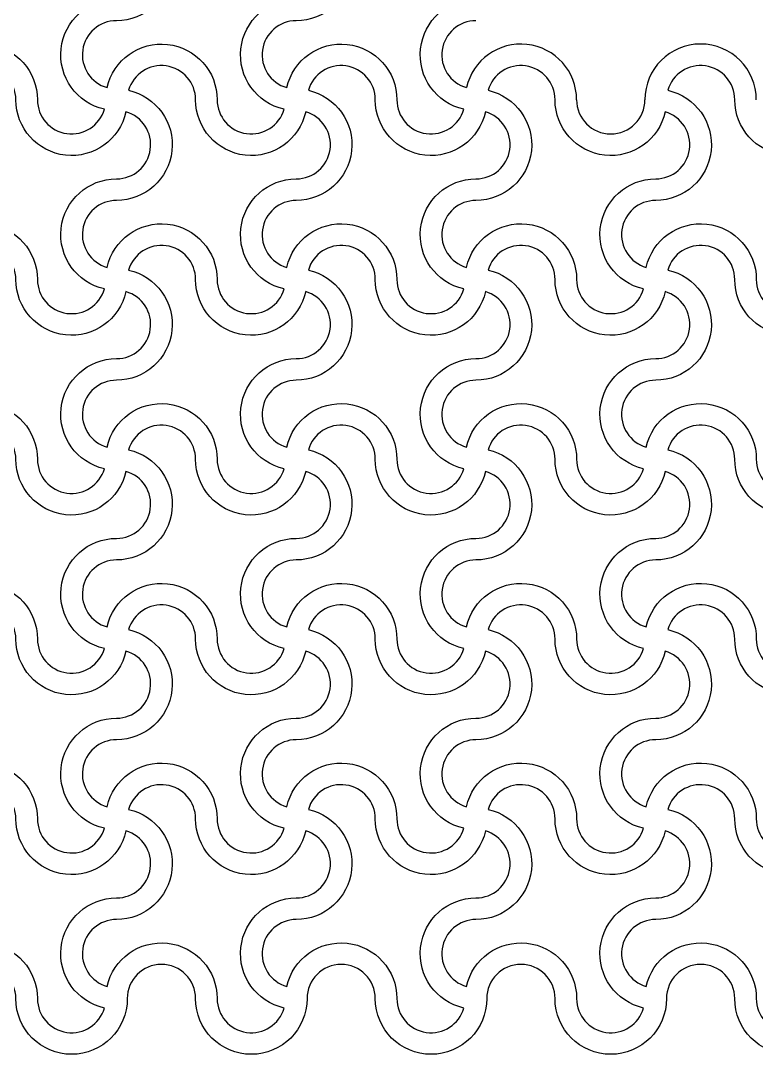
# Model space of a CAD drawing. Header units: millimetres. Extents: x 24 to 345, y 12 to 201.
# Drawn here: x 64.582 to 66.219, y 22.17 to 24.47 of the extents above; entities that cross this region are included whole.
import ezdxf

# ---------------------------------------------------------------- set-up
doc = ezdxf.new("R2010")
doc.units = ezdxf.units.MM
doc.header["$MEASUREMENT"] = 0
doc.layers.add('5th metal (rf+ground)', color=240, linetype='Continuous')

msp = doc.modelspace()

# ---------------------------------------------------------------- linework, layer by layer
at = {"layer": '5th metal (rf+ground)'}
for points in [[(64.5713, 24.69421, 0.8687853), (64.42227, 24.71524, -0.8959788), (64.3953, 24.47021, 0.8687853), (64.37427, 24.32118, -0.8959788), (64.6193, 24.29421, 0.8687853), (64.76833, 24.27318, -0.8959788), (64.7953, 24.51821, 0.8687853), (64.81633, 24.66724, -0.8959788)], [(64.5713, 24.69421, 0.8687853), (64.42227, 24.71524, -0.8959788), (64.3953, 24.47021, 0.8687853), (64.37427, 24.32118, -0.8959788), (64.6193, 24.29421, 0.8687853), (64.76833, 24.27318, -0.8959788), (64.7953, 24.51821, 0.8687853), (64.81633, 24.66724, -0.8959788)], [(64.5713, 24.69421, 0.8687853), (64.42227, 24.71524, -0.8959788), (64.3953, 24.47021, 0.8687853), (64.37427, 24.32118, -0.8959788), (64.6193, 24.29421, 0.8687853), (64.76833, 24.27318, -0.8959788), (64.7953, 24.51821, 0.8687853), (64.81633, 24.66724, -0.8959788)], [(64.5713, 24.69421, 0.8687853), (64.42227, 24.71524, -0.8959788), (64.3953, 24.47021, 0.8687853), (64.37427, 24.32118, -0.8959788), (64.6193, 24.29421, 0.8687853), (64.76833, 24.27318, -0.8959788), (64.7953, 24.51821, 0.8687853), (64.81633, 24.66724, -0.8959788)], [(64.9713, 24.69421, 0.8687853), (64.82227, 24.71524, -0.8959788), (64.7953, 24.47021, 0.8687853), (64.77427, 24.32118, -0.8959788), (65.0193, 24.29421, 0.8687853), (65.16833, 24.27318, -0.8959788), (65.1953, 24.51821, 0.8687853), (65.21633, 24.66724, -0.8959788)], [(64.9713, 24.69421, 0.8687853), (64.82227, 24.71524, -0.8959788), (64.7953, 24.47021, 0.8687853), (64.77427, 24.32118, -0.8959788), (65.0193, 24.29421, 0.8687853), (65.16833, 24.27318, -0.8959788), (65.1953, 24.51821, 0.8687853), (65.21633, 24.66724, -0.8959788)], [(64.9713, 24.69421, 0.8687853), (64.82227, 24.71524, -0.8959788), (64.7953, 24.47021, 0.8687853), (64.77427, 24.32118, -0.8959788), (65.0193, 24.29421, 0.8687853), (65.16833, 24.27318, -0.8959788), (65.1953, 24.51821, 0.8687853), (65.21633, 24.66724, -0.8959788)], [(64.9713, 24.69421, 0.8687853), (64.82227, 24.71524, -0.8959788), (64.7953, 24.47021, 0.8687853), (64.77427, 24.32118, -0.8959788), (65.0193, 24.29421, 0.8687853), (65.16833, 24.27318, -0.8959788), (65.1953, 24.51821, 0.8687853), (65.21633, 24.66724, -0.8959788)], [(65.3713, 24.69421, 0.8687853), (65.22227, 24.71524, -0.8959788), (65.1953, 24.47021, 0.8687853), (65.17427, 24.32118, -0.8959788), (65.4193, 24.29421, 0.8687853), (65.56833, 24.27318, -0.8959788), (65.5953, 24.51821, 0.8687853), (65.61633, 24.66724, -0.8959788)], [(65.3713, 24.69421, 0.8687853), (65.22227, 24.71524, -0.8959788), (65.1953, 24.47021, 0.8687853), (65.17427, 24.32118, -0.8959788), (65.4193, 24.29421, 0.8687853), (65.56833, 24.27318, -0.8959788), (65.5953, 24.51821, 0.8687853), (65.61633, 24.66724, -0.8959788)], [(65.3713, 24.69421, 0.8687853), (65.22227, 24.71524, -0.8959788), (65.1953, 24.47021, 0.8687853), (65.17427, 24.32118, -0.8959788), (65.4193, 24.29421, 0.8687853), (65.56833, 24.27318, -0.8959788), (65.5953, 24.51821, 0.8687853), (65.61633, 24.66724, -0.8959788)], [(65.3713, 24.69421, 0.8687853), (65.22227, 24.71524, -0.8959788), (65.1953, 24.47021, 0.8687853), (65.17427, 24.32118, -0.8959788), (65.4193, 24.29421, 0.8687853), (65.56833, 24.27318, -0.8959788), (65.5953, 24.51821, 0.8687853), (65.61633, 24.66724, -0.8959788)], [(64.5713, 24.29421, 0.8687853), (64.42227, 24.31524, -0.8959788), (64.3953, 24.07021, 0.8687853), (64.37427, 23.92118, -0.8959788), (64.6193, 23.89421, 0.8687853), (64.76833, 23.87318, -0.8959788), (64.7953, 24.11821, 0.8687853), (64.81633, 24.26724, -0.8959788)], [(64.5713, 24.29421, 0.8687853), (64.42227, 24.31524, -0.8959788), (64.3953, 24.07021, 0.8687853), (64.37427, 23.92118, -0.8959788), (64.6193, 23.89421, 0.8687853), (64.76833, 23.87318, -0.8959788), (64.7953, 24.11821, 0.8687853), (64.81633, 24.26724, -0.8959788)], [(64.5713, 24.29421, 0.8687853), (64.42227, 24.31524, -0.8959788), (64.3953, 24.07021, 0.8687853), (64.37427, 23.92118, -0.8959788), (64.6193, 23.89421, 0.8687853), (64.76833, 23.87318, -0.8959788), (64.7953, 24.11821, 0.8687853), (64.81633, 24.26724, -0.8959788)], [(64.5713, 24.29421, 0.8687853), (64.42227, 24.31524, -0.8959788), (64.3953, 24.07021, 0.8687853), (64.37427, 23.92118, -0.8959788), (64.6193, 23.89421, 0.8687853), (64.76833, 23.87318, -0.8959788), (64.7953, 24.11821, 0.8687853), (64.81633, 24.26724, -0.8959788)], [(64.9713, 24.29421, 0.8687853), (64.82227, 24.31524, -0.8959788), (64.7953, 24.07021, 0.8687853), (64.77427, 23.92118, -0.8959788), (65.0193, 23.89421, 0.8687853), (65.16833, 23.87318, -0.8959788), (65.1953, 24.11821, 0.8687853), (65.21633, 24.26724, -0.8959788)], [(64.9713, 24.29421, 0.8687853), (64.82227, 24.31524, -0.8959788), (64.7953, 24.07021, 0.8687853), (64.77427, 23.92118, -0.8959788), (65.0193, 23.89421, 0.8687853), (65.16833, 23.87318, -0.8959788), (65.1953, 24.11821, 0.8687853), (65.21633, 24.26724, -0.8959788)], [(64.9713, 24.29421, 0.8687853), (64.82227, 24.31524, -0.8959788), (64.7953, 24.07021, 0.8687853), (64.77427, 23.92118, -0.8959788), (65.0193, 23.89421, 0.8687853), (65.16833, 23.87318, -0.8959788), (65.1953, 24.11821, 0.8687853), (65.21633, 24.26724, -0.8959788)], [(64.9713, 24.29421, 0.8687853), (64.82227, 24.31524, -0.8959788), (64.7953, 24.07021, 0.8687853), (64.77427, 23.92118, -0.8959788), (65.0193, 23.89421, 0.8687853), (65.16833, 23.87318, -0.8959788), (65.1953, 24.11821, 0.8687853), (65.21633, 24.26724, -0.8959788)], [(65.3713, 24.29421, 0.8687853), (65.22227, 24.31524, -0.8959788), (65.1953, 24.07021, 0.8687853), (65.17427, 23.92118, -0.8959788), (65.4193, 23.89421, 0.8687853), (65.56833, 23.87318, -0.8959788), (65.5953, 24.11821, 0.8687853), (65.61633, 24.26724, -0.8959788)], [(65.3713, 24.29421, 0.8687853), (65.22227, 24.31524, -0.8959788), (65.1953, 24.07021, 0.8687853), (65.17427, 23.92118, -0.8959788), (65.4193, 23.89421, 0.8687853), (65.56833, 23.87318, -0.8959788), (65.5953, 24.11821, 0.8687853), (65.61633, 24.26724, -0.8959788)], [(65.3713, 24.29421, 0.8687853), (65.22227, 24.31524, -0.8959788), (65.1953, 24.07021, 0.8687853), (65.17427, 23.92118, -0.8959788), (65.4193, 23.89421, 0.8687853), (65.56833, 23.87318, -0.8959788), (65.5953, 24.11821, 0.8687853), (65.61633, 24.26724, -0.8959788)], [(65.3713, 24.29421, 0.8687853), (65.22227, 24.31524, -0.8959788), (65.1953, 24.07021, 0.8687853), (65.17427, 23.92118, -0.8959788), (65.4193, 23.89421, 0.8687853), (65.56833, 23.87318, -0.8959788), (65.5953, 24.11821, 0.8687853), (65.61633, 24.26724, -0.8959788)], [(65.7713, 24.29421, 0.8687853), (65.62227, 24.31524, -0.8959788), (65.5953, 24.07021, 0.8687853), (65.57427, 23.92118, -0.8959788), (65.8193, 23.89421, 0.8687853), (65.96833, 23.87318, -0.8959788), (65.9953, 24.11821, 0.8687853), (66.01633, 24.26724, -0.8959788)], [(65.7713, 24.29421, 0.8687853), (65.62227, 24.31524, -0.8959788), (65.5953, 24.07021, 0.8687853), (65.57427, 23.92118, -0.8959788), (65.8193, 23.89421, 0.8687853), (65.96833, 23.87318, -0.8959788), (65.9953, 24.11821, 0.8687853), (66.01633, 24.26724, -0.8959788)], [(65.7713, 24.29421, 0.8687853), (65.62227, 24.31524, -0.8959788), (65.5953, 24.07021, 0.8687853), (65.57427, 23.92118, -0.8959788), (65.8193, 23.89421, 0.8687853), (65.96833, 23.87318, -0.8959788), (65.9953, 24.11821, 0.8687853), (66.01633, 24.26724, -0.8959788)], [(65.7713, 24.29421, 0.8687853), (65.62227, 24.31524, -0.8959788), (65.5953, 24.07021, 0.8687853), (65.57427, 23.92118, -0.8959788), (65.8193, 23.89421, 0.8687853), (65.96833, 23.87318, -0.8959788), (65.9953, 24.11821, 0.8687853), (66.01633, 24.26724, -0.8959788)], [(66.1713, 24.29421, 0.8687853), (66.02227, 24.31524, -0.8959788), (65.9953, 24.07021, 0.8687853), (65.97427, 23.92118, -0.8959788), (66.2193, 23.89421, 0.8687853), (66.36833, 23.87318, -0.8959788), (66.3953, 24.11821, 0.8687853), (66.41633, 24.26724, -0.8959788)], [(66.1713, 24.29421, 0.8687853), (66.02227, 24.31524, -0.8959788), (65.9953, 24.07021, 0.8687853), (65.97427, 23.92118, -0.8959788), (66.2193, 23.89421, 0.8687853), (66.36833, 23.87318, -0.8959788), (66.3953, 24.11821, 0.8687853), (66.41633, 24.26724, -0.8959788)], [(66.1713, 24.29421, 0.8687853), (66.02227, 24.31524, -0.8959788), (65.9953, 24.07021, 0.8687853), (65.97427, 23.92118, -0.8959788), (66.2193, 23.89421, 0.8687853), (66.36833, 23.87318, -0.8959788), (66.3953, 24.11821, 0.8687853), (66.41633, 24.26724, -0.8959788)], [(66.1713, 24.29421, 0.8687853), (66.02227, 24.31524, -0.8959788), (65.9953, 24.07021, 0.8687853), (65.97427, 23.92118, -0.8959788), (66.2193, 23.89421, 0.8687853), (66.36833, 23.87318, -0.8959788), (66.3953, 24.11821, 0.8687853), (66.41633, 24.26724, -0.8959788)], [(64.5713, 23.89421, 0.8687853), (64.42227, 23.91524, -0.8959788), (64.3953, 23.67021, 0.8687853), (64.37427, 23.52118, -0.8959788), (64.6193, 23.49421, 0.8687853), (64.76833, 23.47318, -0.8959788), (64.7953, 23.71821, 0.8687853), (64.81633, 23.86724, -0.8959788)], [(64.5713, 23.89421, 0.8687853), (64.42227, 23.91524, -0.8959788), (64.3953, 23.67021, 0.8687853), (64.37427, 23.52118, -0.8959788), (64.6193, 23.49421, 0.8687853), (64.76833, 23.47318, -0.8959788), (64.7953, 23.71821, 0.8687853), (64.81633, 23.86724, -0.8959788)], [(64.5713, 23.89421, 0.8687853), (64.42227, 23.91524, -0.8959788), (64.3953, 23.67021, 0.8687853), (64.37427, 23.52118, -0.8959788), (64.6193, 23.49421, 0.8687853), (64.76833, 23.47318, -0.8959788), (64.7953, 23.71821, 0.8687853), (64.81633, 23.86724, -0.8959788)], [(64.5713, 23.89421, 0.8687853), (64.42227, 23.91524, -0.8959788), (64.3953, 23.67021, 0.8687853), (64.37427, 23.52118, -0.8959788), (64.6193, 23.49421, 0.8687853), (64.76833, 23.47318, -0.8959788), (64.7953, 23.71821, 0.8687853), (64.81633, 23.86724, -0.8959788)], [(64.9713, 23.89421, 0.8687853), (64.82227, 23.91524, -0.8959788), (64.7953, 23.67021, 0.8687853), (64.77427, 23.52118, -0.8959788), (65.0193, 23.49421, 0.8687853), (65.16833, 23.47318, -0.8959788), (65.1953, 23.71821, 0.8687853), (65.21633, 23.86724, -0.8959788)], [(64.9713, 23.89421, 0.8687853), (64.82227, 23.91524, -0.8959788), (64.7953, 23.67021, 0.8687853), (64.77427, 23.52118, -0.8959788), (65.0193, 23.49421, 0.8687853), (65.16833, 23.47318, -0.8959788), (65.1953, 23.71821, 0.8687853), (65.21633, 23.86724, -0.8959788)], [(64.9713, 23.89421, 0.8687853), (64.82227, 23.91524, -0.8959788), (64.7953, 23.67021, 0.8687853), (64.77427, 23.52118, -0.8959788), (65.0193, 23.49421, 0.8687853), (65.16833, 23.47318, -0.8959788), (65.1953, 23.71821, 0.8687853), (65.21633, 23.86724, -0.8959788)], [(64.9713, 23.89421, 0.8687853), (64.82227, 23.91524, -0.8959788), (64.7953, 23.67021, 0.8687853), (64.77427, 23.52118, -0.8959788), (65.0193, 23.49421, 0.8687853), (65.16833, 23.47318, -0.8959788), (65.1953, 23.71821, 0.8687853), (65.21633, 23.86724, -0.8959788)], [(65.3713, 23.89421, 0.8687853), (65.22227, 23.91524, -0.8959788), (65.1953, 23.67021, 0.8687853), (65.17427, 23.52118, -0.8959788), (65.4193, 23.49421, 0.8687853), (65.56833, 23.47318, -0.8959788), (65.5953, 23.71821, 0.8687853), (65.61633, 23.86724, -0.8959788)], [(65.3713, 23.89421, 0.8687853), (65.22227, 23.91524, -0.8959788), (65.1953, 23.67021, 0.8687853), (65.17427, 23.52118, -0.8959788), (65.4193, 23.49421, 0.8687853), (65.56833, 23.47318, -0.8959788), (65.5953, 23.71821, 0.8687853), (65.61633, 23.86724, -0.8959788)], [(65.3713, 23.89421, 0.8687853), (65.22227, 23.91524, -0.8959788), (65.1953, 23.67021, 0.8687853), (65.17427, 23.52118, -0.8959788), (65.4193, 23.49421, 0.8687853), (65.56833, 23.47318, -0.8959788), (65.5953, 23.71821, 0.8687853), (65.61633, 23.86724, -0.8959788)], [(65.3713, 23.89421, 0.8687853), (65.22227, 23.91524, -0.8959788), (65.1953, 23.67021, 0.8687853), (65.17427, 23.52118, -0.8959788), (65.4193, 23.49421, 0.8687853), (65.56833, 23.47318, -0.8959788), (65.5953, 23.71821, 0.8687853), (65.61633, 23.86724, -0.8959788)], [(65.7713, 23.89421, 0.8687853), (65.62227, 23.91524, -0.8959788), (65.5953, 23.67021, 0.8687853), (65.57427, 23.52118, -0.8959788), (65.8193, 23.49421, 0.8687853), (65.96833, 23.47318, -0.8959788), (65.9953, 23.71821, 0.8687853), (66.01633, 23.86724, -0.8959788)], [(65.7713, 23.89421, 0.8687853), (65.62227, 23.91524, -0.8959788), (65.5953, 23.67021, 0.8687853), (65.57427, 23.52118, -0.8959788), (65.8193, 23.49421, 0.8687853), (65.96833, 23.47318, -0.8959788), (65.9953, 23.71821, 0.8687853), (66.01633, 23.86724, -0.8959788)], [(65.7713, 23.89421, 0.8687853), (65.62227, 23.91524, -0.8959788), (65.5953, 23.67021, 0.8687853), (65.57427, 23.52118, -0.8959788), (65.8193, 23.49421, 0.8687853), (65.96833, 23.47318, -0.8959788), (65.9953, 23.71821, 0.8687853), (66.01633, 23.86724, -0.8959788)], [(65.7713, 23.89421, 0.8687853), (65.62227, 23.91524, -0.8959788), (65.5953, 23.67021, 0.8687853), (65.57427, 23.52118, -0.8959788), (65.8193, 23.49421, 0.8687853), (65.96833, 23.47318, -0.8959788), (65.9953, 23.71821, 0.8687853), (66.01633, 23.86724, -0.8959788)], [(66.1713, 23.89421, 0.8687853), (66.02227, 23.91524, -0.8959788), (65.9953, 23.67021, 0.8687853), (65.97427, 23.52118, -0.8959788), (66.2193, 23.49421, 0.8687853), (66.36833, 23.47318, -0.8959788), (66.3953, 23.71821, 0.8687853), (66.41633, 23.86724, -0.8959788)], [(66.1713, 23.89421, 0.8687853), (66.02227, 23.91524, -0.8959788), (65.9953, 23.67021, 0.8687853), (65.97427, 23.52118, -0.8959788), (66.2193, 23.49421, 0.8687853), (66.36833, 23.47318, -0.8959788), (66.3953, 23.71821, 0.8687853), (66.41633, 23.86724, -0.8959788)], [(66.1713, 23.89421, 0.8687853), (66.02227, 23.91524, -0.8959788), (65.9953, 23.67021, 0.8687853), (65.97427, 23.52118, -0.8959788), (66.2193, 23.49421, 0.8687853), (66.36833, 23.47318, -0.8959788), (66.3953, 23.71821, 0.8687853), (66.41633, 23.86724, -0.8959788)], [(66.1713, 23.89421, 0.8687853), (66.02227, 23.91524, -0.8959788), (65.9953, 23.67021, 0.8687853), (65.97427, 23.52118, -0.8959788), (66.2193, 23.49421, 0.8687853), (66.36833, 23.47318, -0.8959788), (66.3953, 23.71821, 0.8687853), (66.41633, 23.86724, -0.8959788)], [(64.5713, 23.49421, 0.8687853), (64.42227, 23.51524, -0.8959788), (64.3953, 23.27021, 0.8687853), (64.37427, 23.12118, -0.8959788), (64.6193, 23.09421, 0.8687853), (64.76833, 23.07318, -0.8959788), (64.7953, 23.31821, 0.8687853), (64.81633, 23.46724, -0.8959788)], [(64.5713, 23.49421, 0.8687853), (64.42227, 23.51524, -0.8959788), (64.3953, 23.27021, 0.8687853), (64.37427, 23.12118, -0.8959788), (64.6193, 23.09421, 0.8687853), (64.76833, 23.07318, -0.8959788), (64.7953, 23.31821, 0.8687853), (64.81633, 23.46724, -0.8959788)], [(64.5713, 23.49421, 0.8687853), (64.42227, 23.51524, -0.8959788), (64.3953, 23.27021, 0.8687853), (64.37427, 23.12118, -0.8959788), (64.6193, 23.09421, 0.8687853), (64.76833, 23.07318, -0.8959788), (64.7953, 23.31821, 0.8687853), (64.81633, 23.46724, -0.8959788)], [(64.5713, 23.49421, 0.8687853), (64.42227, 23.51524, -0.8959788), (64.3953, 23.27021, 0.8687853), (64.37427, 23.12118, -0.8959788), (64.6193, 23.09421, 0.8687853), (64.76833, 23.07318, -0.8959788), (64.7953, 23.31821, 0.8687853), (64.81633, 23.46724, -0.8959788)], [(64.9713, 23.49421, 0.8687853), (64.82227, 23.51524, -0.8959788), (64.7953, 23.27021, 0.8687853), (64.77427, 23.12118, -0.8959788), (65.0193, 23.09421, 0.8687853), (65.16833, 23.07318, -0.8959788), (65.1953, 23.31821, 0.8687853), (65.21633, 23.46724, -0.8959788)], [(64.9713, 23.49421, 0.8687853), (64.82227, 23.51524, -0.8959788), (64.7953, 23.27021, 0.8687853), (64.77427, 23.12118, -0.8959788), (65.0193, 23.09421, 0.8687853), (65.16833, 23.07318, -0.8959788), (65.1953, 23.31821, 0.8687853), (65.21633, 23.46724, -0.8959788)], [(64.9713, 23.49421, 0.8687853), (64.82227, 23.51524, -0.8959788), (64.7953, 23.27021, 0.8687853), (64.77427, 23.12118, -0.8959788), (65.0193, 23.09421, 0.8687853), (65.16833, 23.07318, -0.8959788), (65.1953, 23.31821, 0.8687853), (65.21633, 23.46724, -0.8959788)], [(64.9713, 23.49421, 0.8687853), (64.82227, 23.51524, -0.8959788), (64.7953, 23.27021, 0.8687853), (64.77427, 23.12118, -0.8959788), (65.0193, 23.09421, 0.8687853), (65.16833, 23.07318, -0.8959788), (65.1953, 23.31821, 0.8687853), (65.21633, 23.46724, -0.8959788)], [(65.3713, 23.49421, 0.8687853), (65.22227, 23.51524, -0.8959788), (65.1953, 23.27021, 0.8687853), (65.17427, 23.12118, -0.8959788), (65.4193, 23.09421, 0.8687853), (65.56833, 23.07318, -0.8959788), (65.5953, 23.31821, 0.8687853), (65.61633, 23.46724, -0.8959788)], [(65.3713, 23.49421, 0.8687853), (65.22227, 23.51524, -0.8959788), (65.1953, 23.27021, 0.8687853), (65.17427, 23.12118, -0.8959788), (65.4193, 23.09421, 0.8687853), (65.56833, 23.07318, -0.8959788), (65.5953, 23.31821, 0.8687853), (65.61633, 23.46724, -0.8959788)], [(65.3713, 23.49421, 0.8687853), (65.22227, 23.51524, -0.8959788), (65.1953, 23.27021, 0.8687853), (65.17427, 23.12118, -0.8959788), (65.4193, 23.09421, 0.8687853), (65.56833, 23.07318, -0.8959788), (65.5953, 23.31821, 0.8687853), (65.61633, 23.46724, -0.8959788)], [(65.3713, 23.49421, 0.8687853), (65.22227, 23.51524, -0.8959788), (65.1953, 23.27021, 0.8687853), (65.17427, 23.12118, -0.8959788), (65.4193, 23.09421, 0.8687853), (65.56833, 23.07318, -0.8959788), (65.5953, 23.31821, 0.8687853), (65.61633, 23.46724, -0.8959788)], [(65.7713, 23.49421, 0.8687853), (65.62227, 23.51524, -0.8959788), (65.5953, 23.27021, 0.8687853), (65.57427, 23.12118, -0.8959788), (65.8193, 23.09421, 0.8687853), (65.96833, 23.07318, -0.8959788), (65.9953, 23.31821, 0.8687853), (66.01633, 23.46724, -0.8959788)], [(65.7713, 23.49421, 0.8687853), (65.62227, 23.51524, -0.8959788), (65.5953, 23.27021, 0.8687853), (65.57427, 23.12118, -0.8959788), (65.8193, 23.09421, 0.8687853), (65.96833, 23.07318, -0.8959788), (65.9953, 23.31821, 0.8687853), (66.01633, 23.46724, -0.8959788)], [(65.7713, 23.49421, 0.8687853), (65.62227, 23.51524, -0.8959788), (65.5953, 23.27021, 0.8687853), (65.57427, 23.12118, -0.8959788), (65.8193, 23.09421, 0.8687853), (65.96833, 23.07318, -0.8959788), (65.9953, 23.31821, 0.8687853), (66.01633, 23.46724, -0.8959788)], [(65.7713, 23.49421, 0.8687853), (65.62227, 23.51524, -0.8959788), (65.5953, 23.27021, 0.8687853), (65.57427, 23.12118, -0.8959788), (65.8193, 23.09421, 0.8687853), (65.96833, 23.07318, -0.8959788), (65.9953, 23.31821, 0.8687853), (66.01633, 23.46724, -0.8959788)], [(66.1713, 23.49421, 0.8687853), (66.02227, 23.51524, -0.8959788), (65.9953, 23.27021, 0.8687853), (65.97427, 23.12118, -0.8959788), (66.2193, 23.09421, 0.8687853), (66.36833, 23.07318, -0.8959788), (66.3953, 23.31821, 0.8687853), (66.41633, 23.46724, -0.8959788)], [(66.1713, 23.49421, 0.8687853), (66.02227, 23.51524, -0.8959788), (65.9953, 23.27021, 0.8687853), (65.97427, 23.12118, -0.8959788), (66.2193, 23.09421, 0.8687853), (66.36833, 23.07318, -0.8959788), (66.3953, 23.31821, 0.8687853), (66.41633, 23.46724, -0.8959788)], [(66.1713, 23.49421, 0.8687853), (66.02227, 23.51524, -0.8959788), (65.9953, 23.27021, 0.8687853), (65.97427, 23.12118, -0.8959788), (66.2193, 23.09421, 0.8687853), (66.36833, 23.07318, -0.8959788), (66.3953, 23.31821, 0.8687853), (66.41633, 23.46724, -0.8959788)], [(66.1713, 23.49421, 0.8687853), (66.02227, 23.51524, -0.8959788), (65.9953, 23.27021, 0.8687853), (65.97427, 23.12118, -0.8959788), (66.2193, 23.09421, 0.8687853), (66.36833, 23.07318, -0.8959788), (66.3953, 23.31821, 0.8687853), (66.41633, 23.46724, -0.8959788)], [(64.5713, 23.09421, 0.8687853), (64.42227, 23.11524, -0.8959788), (64.3953, 22.87021, 0.8687853), (64.37427, 22.72118, -0.8959788), (64.6193, 22.69421, 0.8687853), (64.76833, 22.67318, -0.8959788), (64.7953, 22.91821, 0.8687853), (64.81633, 23.06724, -0.8959788)], [(64.5713, 23.09421, 0.8687853), (64.42227, 23.11524, -0.8959788), (64.3953, 22.87021, 0.8687853), (64.37427, 22.72118, -0.8959788), (64.6193, 22.69421, 0.8687853), (64.76833, 22.67318, -0.8959788), (64.7953, 22.91821, 0.8687853), (64.81633, 23.06724, -0.8959788)], [(64.5713, 23.09421, 0.8687853), (64.42227, 23.11524, -0.8959788), (64.3953, 22.87021, 0.8687853), (64.37427, 22.72118, -0.8959788), (64.6193, 22.69421, 0.8687853), (64.76833, 22.67318, -0.8959788), (64.7953, 22.91821, 0.8687853), (64.81633, 23.06724, -0.8959788)], [(64.5713, 23.09421, 0.8687853), (64.42227, 23.11524, -0.8959788), (64.3953, 22.87021, 0.8687853), (64.37427, 22.72118, -0.8959788), (64.6193, 22.69421, 0.8687853), (64.76833, 22.67318, -0.8959788), (64.7953, 22.91821, 0.8687853), (64.81633, 23.06724, -0.8959788)], [(64.9713, 23.09421, 0.8687853), (64.82227, 23.11524, -0.8959788), (64.7953, 22.87021, 0.8687853), (64.77427, 22.72118, -0.8959788), (65.0193, 22.69421, 0.8687853), (65.16833, 22.67318, -0.8959788), (65.1953, 22.91821, 0.8687853), (65.21633, 23.06724, -0.8959788)], [(64.9713, 23.09421, 0.8687853), (64.82227, 23.11524, -0.8959788), (64.7953, 22.87021, 0.8687853), (64.77427, 22.72118, -0.8959788), (65.0193, 22.69421, 0.8687853), (65.16833, 22.67318, -0.8959788), (65.1953, 22.91821, 0.8687853), (65.21633, 23.06724, -0.8959788)], [(64.9713, 23.09421, 0.8687853), (64.82227, 23.11524, -0.8959788), (64.7953, 22.87021, 0.8687853), (64.77427, 22.72118, -0.8959788), (65.0193, 22.69421, 0.8687853), (65.16833, 22.67318, -0.8959788), (65.1953, 22.91821, 0.8687853), (65.21633, 23.06724, -0.8959788)], [(64.9713, 23.09421, 0.8687853), (64.82227, 23.11524, -0.8959788), (64.7953, 22.87021, 0.8687853), (64.77427, 22.72118, -0.8959788), (65.0193, 22.69421, 0.8687853), (65.16833, 22.67318, -0.8959788), (65.1953, 22.91821, 0.8687853), (65.21633, 23.06724, -0.8959788)], [(65.3713, 23.09421, 0.8687853), (65.22227, 23.11524, -0.8959788), (65.1953, 22.87021, 0.8687853), (65.17427, 22.72118, -0.8959788), (65.4193, 22.69421, 0.8687853), (65.56833, 22.67318, -0.8959788), (65.5953, 22.91821, 0.8687853), (65.61633, 23.06724, -0.8959788)], [(65.3713, 23.09421, 0.8687853), (65.22227, 23.11524, -0.8959788), (65.1953, 22.87021, 0.8687853), (65.17427, 22.72118, -0.8959788), (65.4193, 22.69421, 0.8687853), (65.56833, 22.67318, -0.8959788), (65.5953, 22.91821, 0.8687853), (65.61633, 23.06724, -0.8959788)], [(65.3713, 23.09421, 0.8687853), (65.22227, 23.11524, -0.8959788), (65.1953, 22.87021, 0.8687853), (65.17427, 22.72118, -0.8959788), (65.4193, 22.69421, 0.8687853), (65.56833, 22.67318, -0.8959788), (65.5953, 22.91821, 0.8687853), (65.61633, 23.06724, -0.8959788)], [(65.3713, 23.09421, 0.8687853), (65.22227, 23.11524, -0.8959788), (65.1953, 22.87021, 0.8687853), (65.17427, 22.72118, -0.8959788), (65.4193, 22.69421, 0.8687853), (65.56833, 22.67318, -0.8959788), (65.5953, 22.91821, 0.8687853), (65.61633, 23.06724, -0.8959788)], [(65.7713, 23.09421, 0.8687853), (65.62227, 23.11524, -0.8959788), (65.5953, 22.87021, 0.8687853), (65.57427, 22.72118, -0.8959788), (65.8193, 22.69421, 0.8687853), (65.96833, 22.67318, -0.8959788), (65.9953, 22.91821, 0.8687853), (66.01633, 23.06724, -0.8959788)], [(65.7713, 23.09421, 0.8687853), (65.62227, 23.11524, -0.8959788), (65.5953, 22.87021, 0.8687853), (65.57427, 22.72118, -0.8959788), (65.8193, 22.69421, 0.8687853), (65.96833, 22.67318, -0.8959788), (65.9953, 22.91821, 0.8687853), (66.01633, 23.06724, -0.8959788)], [(65.7713, 23.09421, 0.8687853), (65.62227, 23.11524, -0.8959788), (65.5953, 22.87021, 0.8687853), (65.57427, 22.72118, -0.8959788), (65.8193, 22.69421, 0.8687853), (65.96833, 22.67318, -0.8959788), (65.9953, 22.91821, 0.8687853), (66.01633, 23.06724, -0.8959788)], [(65.7713, 23.09421, 0.8687853), (65.62227, 23.11524, -0.8959788), (65.5953, 22.87021, 0.8687853), (65.57427, 22.72118, -0.8959788), (65.8193, 22.69421, 0.8687853), (65.96833, 22.67318, -0.8959788), (65.9953, 22.91821, 0.8687853), (66.01633, 23.06724, -0.8959788)], [(66.1713, 23.09421, 0.8687853), (66.02227, 23.11524, -0.8959788), (65.9953, 22.87021, 0.8687853), (65.97427, 22.72118, -0.8959788), (66.2193, 22.69421, 0.8687853), (66.36833, 22.67318, -0.8959788), (66.3953, 22.91821, 0.8687853), (66.41633, 23.06724, -0.8959788)], [(66.1713, 23.09421, 0.8687853), (66.02227, 23.11524, -0.8959788), (65.9953, 22.87021, 0.8687853), (65.97427, 22.72118, -0.8959788), (66.2193, 22.69421, 0.8687853), (66.36833, 22.67318, -0.8959788), (66.3953, 22.91821, 0.8687853), (66.41633, 23.06724, -0.8959788)], [(66.1713, 23.09421, 0.8687853), (66.02227, 23.11524, -0.8959788), (65.9953, 22.87021, 0.8687853), (65.97427, 22.72118, -0.8959788), (66.2193, 22.69421, 0.8687853), (66.36833, 22.67318, -0.8959788), (66.3953, 22.91821, 0.8687853), (66.41633, 23.06724, -0.8959788)], [(66.1713, 23.09421, 0.8687853), (66.02227, 23.11524, -0.8959788), (65.9953, 22.87021, 0.8687853), (65.97427, 22.72118, -0.8959788), (66.2193, 22.69421, 0.8687853), (66.36833, 22.67318, -0.8959788), (66.3953, 22.91821, 0.8687853), (66.41633, 23.06724, -0.8959788)], [(64.5713, 22.69421, 0.8687853), (64.42227, 22.71524, -0.8959788), (64.3953, 22.47021, 0.8687853), (64.37427, 22.32118, -0.8959788), (64.6193, 22.29421, 0.8687853), (64.76833, 22.27318, -0.8959788), (64.7953, 22.51821, 0.8687853), (64.81633, 22.66724, -0.8959788)], [(64.5713, 22.69421, 0.8687853), (64.42227, 22.71524, -0.8959788), (64.3953, 22.47021, 0.8687853), (64.37427, 22.32118, -0.8959788), (64.6193, 22.29421, 0.8687853), (64.76833, 22.27318, -0.8959788), (64.7953, 22.51821, 0.8687853), (64.81633, 22.66724, -0.8959788)], [(64.5713, 22.69421, 0.8687853), (64.42227, 22.71524, -0.8959788), (64.3953, 22.47021, 0.8687853), (64.37427, 22.32118, -0.8959788), (64.6193, 22.29421, 0.8687853), (64.76833, 22.27318, -0.8959788), (64.7953, 22.51821, 0.8687853), (64.81633, 22.66724, -0.8959788)], [(64.5713, 22.69421, 0.8687853), (64.42227, 22.71524, -0.8959788), (64.3953, 22.47021, 0.8687853), (64.37427, 22.32118, -0.8959788), (64.6193, 22.29421, 0.8687853), (64.76833, 22.27318, -0.8959788), (64.7953, 22.51821, 0.8687853), (64.81633, 22.66724, -0.8959788)], [(64.9713, 22.69421, 0.8687853), (64.82227, 22.71524, -0.8959788), (64.7953, 22.47021, 0.8687853), (64.77427, 22.32118, -0.8959788), (65.0193, 22.29421, 0.8687853), (65.16833, 22.27318, -0.8959788), (65.1953, 22.51821, 0.8687853), (65.21633, 22.66724, -0.8959788)], [(64.9713, 22.69421, 0.8687853), (64.82227, 22.71524, -0.8959788), (64.7953, 22.47021, 0.8687853), (64.77427, 22.32118, -0.8959788), (65.0193, 22.29421, 0.8687853), (65.16833, 22.27318, -0.8959788), (65.1953, 22.51821, 0.8687853), (65.21633, 22.66724, -0.8959788)], [(64.9713, 22.69421, 0.8687853), (64.82227, 22.71524, -0.8959788), (64.7953, 22.47021, 0.8687853), (64.77427, 22.32118, -0.8959788), (65.0193, 22.29421, 0.8687853), (65.16833, 22.27318, -0.8959788), (65.1953, 22.51821, 0.8687853), (65.21633, 22.66724, -0.8959788)], [(64.9713, 22.69421, 0.8687853), (64.82227, 22.71524, -0.8959788), (64.7953, 22.47021, 0.8687853), (64.77427, 22.32118, -0.8959788), (65.0193, 22.29421, 0.8687853), (65.16833, 22.27318, -0.8959788), (65.1953, 22.51821, 0.8687853), (65.21633, 22.66724, -0.8959788)], [(65.3713, 22.69421, 0.8687853), (65.22227, 22.71524, -0.8959788), (65.1953, 22.47021, 0.8687853), (65.17427, 22.32118, -0.8959788), (65.4193, 22.29421, 0.8687853), (65.56833, 22.27318, -0.8959788), (65.5953, 22.51821, 0.8687853), (65.61633, 22.66724, -0.8959788)], [(65.3713, 22.69421, 0.8687853), (65.22227, 22.71524, -0.8959788), (65.1953, 22.47021, 0.8687853), (65.17427, 22.32118, -0.8959788), (65.4193, 22.29421, 0.8687853), (65.56833, 22.27318, -0.8959788), (65.5953, 22.51821, 0.8687853), (65.61633, 22.66724, -0.8959788)], [(65.3713, 22.69421, 0.8687853), (65.22227, 22.71524, -0.8959788), (65.1953, 22.47021, 0.8687853), (65.17427, 22.32118, -0.8959788), (65.4193, 22.29421, 0.8687853), (65.56833, 22.27318, -0.8959788), (65.5953, 22.51821, 0.8687853), (65.61633, 22.66724, -0.8959788)], [(65.3713, 22.69421, 0.8687853), (65.22227, 22.71524, -0.8959788), (65.1953, 22.47021, 0.8687853), (65.17427, 22.32118, -0.8959788), (65.4193, 22.29421, 0.8687853), (65.56833, 22.27318, -0.8959788), (65.5953, 22.51821, 0.8687853), (65.61633, 22.66724, -0.8959788)], [(65.7713, 22.69421, 0.8687853), (65.62227, 22.71524, -0.8959788), (65.5953, 22.47021, 0.8687853), (65.57427, 22.32118, -0.8959788), (65.8193, 22.29421, 0.8687853), (65.96833, 22.27318, -0.8959788), (65.9953, 22.51821, 0.8687853), (66.01633, 22.66724, -0.8959788)], [(65.7713, 22.69421, 0.8687853), (65.62227, 22.71524, -0.8959788), (65.5953, 22.47021, 0.8687853), (65.57427, 22.32118, -0.8959788), (65.8193, 22.29421, 0.8687853), (65.96833, 22.27318, -0.8959788), (65.9953, 22.51821, 0.8687853), (66.01633, 22.66724, -0.8959788)], [(65.7713, 22.69421, 0.8687853), (65.62227, 22.71524, -0.8959788), (65.5953, 22.47021, 0.8687853), (65.57427, 22.32118, -0.8959788), (65.8193, 22.29421, 0.8687853), (65.96833, 22.27318, -0.8959788), (65.9953, 22.51821, 0.8687853), (66.01633, 22.66724, -0.8959788)], [(65.7713, 22.69421, 0.8687853), (65.62227, 22.71524, -0.8959788), (65.5953, 22.47021, 0.8687853), (65.57427, 22.32118, -0.8959788), (65.8193, 22.29421, 0.8687853), (65.96833, 22.27318, -0.8959788), (65.9953, 22.51821, 0.8687853), (66.01633, 22.66724, -0.8959788)], [(66.1713, 22.69421, 0.8687853), (66.02227, 22.71524, -0.8959788), (65.9953, 22.47021, 0.8687853), (65.97427, 22.32118, -0.8959788), (66.2193, 22.29421, 0.8687853), (66.36833, 22.27318, -0.8959788), (66.3953, 22.51821, 0.8687853), (66.41633, 22.66724, -0.8959788)], [(66.1713, 22.69421, 0.8687853), (66.02227, 22.71524, -0.8959788), (65.9953, 22.47021, 0.8687853), (65.97427, 22.32118, -0.8959788), (66.2193, 22.29421, 0.8687853), (66.36833, 22.27318, -0.8959788), (66.3953, 22.51821, 0.8687853), (66.41633, 22.66724, -0.8959788)], [(66.1713, 22.69421, 0.8687853), (66.02227, 22.71524, -0.8959788), (65.9953, 22.47021, 0.8687853), (65.97427, 22.32118, -0.8959788), (66.2193, 22.29421, 0.8687853), (66.36833, 22.27318, -0.8959788), (66.3953, 22.51821, 0.8687853), (66.41633, 22.66724, -0.8959788)], [(66.1713, 22.69421, 0.8687853), (66.02227, 22.71524, -0.8959788), (65.9953, 22.47021, 0.8687853), (65.97427, 22.32118, -0.8959788), (66.2193, 22.29421, 0.8687853), (66.36833, 22.27318, -0.8959788), (66.3953, 22.51821, 0.8687853), (66.41633, 22.66724, -0.8959788)]]:
    msp.add_lwpolyline(points, format="xyb", close=True, dxfattribs=at)
msp.add_lwpolyline([(66.4193, 22.29421, -1), (66.1713, 22.29421, 1), (66.0193, 22.29421, -1), (65.7713, 22.29421, 1), (65.6193, 22.29421, -1), (65.3713, 22.29421, 1), (65.2193, 22.29421, -1), (64.9713, 22.29421, 1), (64.8193, 22.29421, -1), (64.5713, 22.29421, 1), (64.4193, 22.29421, -1), (64.1713, 22.29421, 1), (64.0193, 22.29421, -1), (63.7713, 22.29421, 1), (63.6193, 22.29421, -1), (63.3713, 22.29421, 1), (63.2193, 22.29421, -1), (62.9713, 22.29421, 1), (62.8193, 22.29421, -1)], format="xyb", dxfattribs=at)
msp.add_lwpolyline([(66.4193, 22.29421, -1), (66.1713, 22.29421, 1), (66.0193, 22.29421, -1), (65.7713, 22.29421, 1), (65.6193, 22.29421, -1), (65.3713, 22.29421, 1), (65.2193, 22.29421, -1), (64.9713, 22.29421, 1), (64.8193, 22.29421, -1), (64.5713, 22.29421, 1), (64.4193, 22.29421, -1), (64.1713, 22.29421, 1), (64.0193, 22.29421, -1), (63.7713, 22.29421, 1), (63.6193, 22.29421, -1), (63.3713, 22.29421, 1), (63.2193, 22.29421, -1), (62.9713, 22.29421, 1), (62.8193, 22.29421, -1)], format="xyb", dxfattribs=at)
msp.add_lwpolyline([(66.4193, 22.29421, -1), (66.1713, 22.29421, 1), (66.0193, 22.29421, -1), (65.7713, 22.29421, 1), (65.6193, 22.29421, -1), (65.3713, 22.29421, 1), (65.2193, 22.29421, -1), (64.9713, 22.29421, 1), (64.8193, 22.29421, -1), (64.5713, 22.29421, 1), (64.4193, 22.29421, -1), (64.1713, 22.29421, 1), (64.0193, 22.29421, -1), (63.7713, 22.29421, 1), (63.6193, 22.29421, -1), (63.3713, 22.29421, 1), (63.2193, 22.29421, -1), (62.9713, 22.29421, 1), (62.8193, 22.29421, -1)], format="xyb", dxfattribs=at)
msp.add_lwpolyline([(66.4193, 22.29421, -1), (66.1713, 22.29421, 1), (66.0193, 22.29421, -1), (65.7713, 22.29421, 1), (65.6193, 22.29421, -1), (65.3713, 22.29421, 1), (65.2193, 22.29421, -1), (64.9713, 22.29421, 1), (64.8193, 22.29421, -1), (64.5713, 22.29421, 1), (64.4193, 22.29421, -1), (64.1713, 22.29421, 1), (64.0193, 22.29421, -1), (63.7713, 22.29421, 1), (63.6193, 22.29421, -1), (63.3713, 22.29421, 1), (63.2193, 22.29421, -1), (62.9713, 22.29421, 1), (62.8193, 22.29421, -1)], format="xyb", dxfattribs=at)
for centre, radius, start, end in [((65.5953, 24.39421), 0.076, 90, 253.93453), ((65.5953, 24.39421), 0.076, 90, 253.93453), ((65.5953, 24.39421), 0.076, 90, 253.93453), ((65.5953, 24.39421), 0.076, 90, 253.93453), ((65.6953, 24.29421), 0.124, 360, 167.43866), ((65.6953, 24.29421), 0.124, 360, 167.43866), ((65.6953, 24.29421), 0.124, 360, 167.43866), ((65.6953, 24.29421), 0.124, 360, 167.43866), ((66.0953, 24.29421), 0.124, 0, 180), ((66.0953, 24.29421), 0.124, 0, 180), ((66.0953, 24.29421), 0.124, 0, 180), ((66.0953, 24.29421), 0.124, 0, 180), ((65.8953, 24.29421), 0.076, 180, 0), ((65.8953, 24.29421), 0.076, 180, 0), ((65.8953, 24.29421), 0.076, 180, 0), ((65.8953, 24.29421), 0.076, 180, 0)]:
    msp.add_arc(centre, radius, start, end, dxfattribs=at)

doc.saveas('drawing.dxf')
